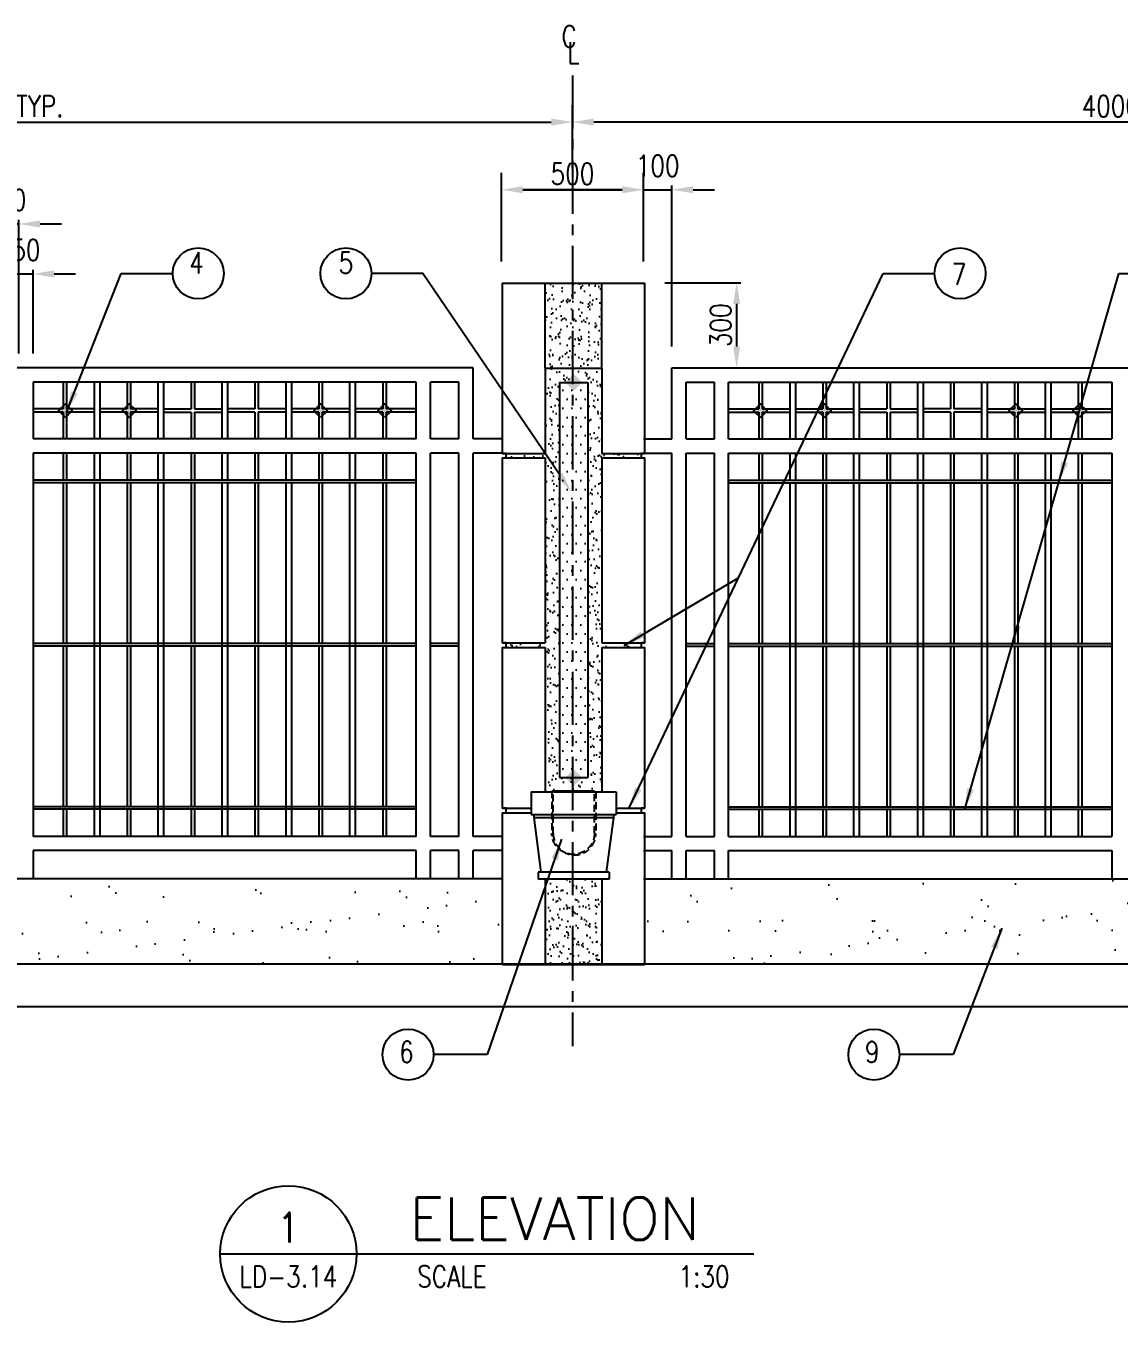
# Model space of a CAD drawing. Extents: x 17901 to 57070, y -1049 to 3900.
# Drawn here: x 21676 to 25526, y -1049 to 3515 of the extents above; entities that cross this region are included whole.
import ezdxf
from ezdxf.enums import TextEntityAlignment as Align

# ---------------------------------------------------------------- set-up
doc = ezdxf.new("R2010")
doc.units = 0
doc.header["$PDMODE"] = 3
doc.header["$PDSIZE"] = -1
doc.linetypes.add('CENTER', pattern=[2, 1.25, -0.25, 0.25, -0.25])
doc.linetypes.add('HIDDEN', pattern=[0.375, 0.25, -0.125])
doc.layers.get('0').update_dxf_attribs({"linetype": 'CONTINUOUS'})
doc.layers.get('DEFPOINTS').update_dxf_attribs({"linetype": 'CONTINUOUS'})
doc.layers.add('0-DIM', color=8, linetype='CONTINUOUS')
doc.layers.add('0-TEXT', color=7, linetype='CONTINUOUS')
doc.styles.add('30', font='romans.shx', dxfattribs={"width": 0.8, "height": 75})
doc.styles.add('ROMAND', font='romans.shx')
doc.styles.add('ROMANS', font='romans.shx', dxfattribs={"width": 0.8})
doc.styles.get("Standard").update_dxf_attribs({"font": 'romans.shx', "width": 0.8})
doc.dimstyles.new('CALL', dxfattribs={"dimscale": 30, "dimtxt": 2.5, "dimasz": 2.5, "dimexe": 0.5, "dimexo": 2.5, "dimtad": 0, "dimdec": 0, "dimtxsty": 'STANDARD', "dimcen": 2.5, "dimclrd": 256, "dimclre": 256, "dimclrt": 7, "dimazin": 3, "dimtfac": 1, "dimtdec": 0, "dimtmove": 0, "dimatfit": 3, "dimtolj": 1, "dimtzin": 0})
doc.dimstyles.get("Standard").update_dxf_attribs({"dimscale": 30, "dimtxt": 2.5, "dimasz": 2.5, "dimexe": 0.5, "dimexo": 2.5, "dimtad": 1, "dimdec": 0, "dimtxsty": 'STANDARD', "dimcen": 2.5, "dimclrd": 256, "dimclre": 256, "dimclrt": 7, "dimazin": 3, "dimtfac": 1, "dimtdec": 0, "dimtmove": 0, "dimatfit": 3, "dimtolj": 1, "dimtzin": 0})
pattern_1 = [(142.5, (19597.385, -212.525), (1.60003, 48.94132), [0, -38.608, 0, -43.18, 0, -41.275]), (172.5, (19597.385, -212.525), (-44.95233, 71.6825), [0, -20.828, 0, -34.798, 0, -13.335]), (212.5, (19628.627, -212.525), (-79.09924, 0.14372), [0, -12.7, 0, -45.72, 0, -59.69]), (222.5, (19628.63, -212.525), (-76.35565, 22.29293), [0, -6.35, 0, -29.972, 0, -34.29])]

# ---------------------------------------------------------------- blocks, each defined once
blk = doc.blocks.new('TITLECIRCLE')
blk.add_line((-8, 0), (8, 0))
blk.add_circle((0, 0), 8)
at = {"style": 'ROMAND'}
blk.add_attdef('TITLE', text='', height=5, dxfattribs=at).set_placement((14.23, 4.14), align=Align.MIDDLE_LEFT)
at = {"style": 'ROMANS', "width": 0.8}
for tag, p in [('SCALE', (19.2, -2.65)), ('0:00', (82.05, -2.65))]:
    blk.add_attdef(tag, text='', height=2.5, dxfattribs=at).set_placement(p, align=Align.MIDDLE_CENTER)
blk = doc.blocks.new('*D12')
at = {"linetype": 'BYBLOCK'}
for p, q in [((19601.3, 3013.5), (19601.3, 3236.9)), ((23601.3, 3013.5), (23601.3, 3236.9)), ((19676.3, 3176.9), (23526.3, 3176.9))]:
    blk.add_line(p, q, dxfattribs=at)
for points in [[(19676.3, 3189.4), (19676.3, 3164.4), (19601.3, 3176.9)], [(23526.3, 3189.4), (23526.3, 3164.4), (23601.3, 3176.9)]]:
    blk.add_solid(points, dxfattribs=at)
at = {"layer": 'DEFPOINTS', "color": 0, "linetype": 'BYBLOCK'}
for p in [(23601.3, 3176.9), (19601.3, 2938.5), (23601.3, 2938.5)]:
    blk.add_point(p, dxfattribs=at)
at = {"color": 7, "linetype": 'BYBLOCK', "insert": (21601.3, 3233.2), "char_height": 75, "attachment_point": 5}
blk.add_mtext('\\A1;4000 TYP.', dxfattribs=at)
blk = doc.blocks.new('*D34')
at = {"linetype": 'BYBLOCK'}
for p, q in [((4615.7, 2361.3), (4615.7, 2657)), ((4665.7, 2361.3), (4665.7, 2657)), ((4540.7, 2642), (4465.7, 2642)), ((4615.7, 2642), (4665.7, 2642)), ((4615.7, 2642), (4665.7, 2642)), ((4740.7, 2642), (4815.7, 2642))]:
    blk.add_line(p, q, dxfattribs=at)
for points in [[(4540.7, 2654.5), (4540.7, 2629.5), (4615.7, 2642)], [(4740.7, 2654.5), (4740.7, 2629.5), (4665.7, 2642)]]:
    blk.add_solid(points, dxfattribs=at)
at = {"layer": 'DEFPOINTS', "color": 0, "linetype": 'BYBLOCK'}
for p in [(4665.7, 2642), (4615.7, 2286.3), (4665.7, 2286.3)]:
    blk.add_point(p, dxfattribs=at)
at = {"color": 7, "linetype": 'BYBLOCK', "insert": (4640.7, 2726.4), "char_height": 75, "attachment_point": 5}
blk.add_mtext('\\A1;50', dxfattribs=at)
blk = doc.blocks.new('*D33')
at = {"linetype": 'BYBLOCK'}
for p, q in [((4465.7, 2361.3), (4465.7, 2657)), ((4515.7, 2361.3), (4515.7, 2657)), ((4390.7, 2642), (4315.7, 2642)), ((4515.7, 2642), (4465.7, 2642)), ((4515.7, 2642), (4465.7, 2642)), ((4590.7, 2642), (4665.7, 2642))]:
    blk.add_line(p, q, dxfattribs=at)
for points in [[(4390.7, 2654.5), (4390.7, 2629.5), (4465.7, 2642)], [(4590.7, 2654.5), (4590.7, 2629.5), (4515.7, 2642)]]:
    blk.add_solid(points, dxfattribs=at)
at = {"layer": 'DEFPOINTS', "color": 0, "linetype": 'BYBLOCK'}
for p in [(4465.7, 2642), (4465.7, 2286.3), (4515.7, 2286.3)]:
    blk.add_point(p, dxfattribs=at)
at = {"color": 7, "linetype": 'BYBLOCK', "insert": (4490.7, 2726.4), "char_height": 75, "attachment_point": 5}
blk.add_mtext('\\A1;50', dxfattribs=at)
blk = doc.blocks.new('*D32')
at = {"linetype": 'BYBLOCK'}
for p, q in [((4515.7, 2361.3), (4515.7, 2833.1)), ((4615.7, 2361.3), (4615.7, 2833.1)), ((4440.7, 2818.1), (4365.7, 2818.1)), ((4515.7, 2818.1), (4615.7, 2818.1)), ((4515.7, 2818.1), (4615.7, 2818.1)), ((4690.7, 2818.1), (4765.7, 2818.1))]:
    blk.add_line(p, q, dxfattribs=at)
for points in [[(4440.7, 2830.6), (4440.7, 2805.6), (4515.7, 2818.1)], [(4690.7, 2830.6), (4690.7, 2805.6), (4615.7, 2818.1)]]:
    blk.add_solid(points, dxfattribs=at)
at = {"layer": 'DEFPOINTS', "color": 0, "linetype": 'BYBLOCK'}
for p in [(4615.7, 2818.1), (4515.7, 2286.3), (4615.7, 2286.3)]:
    blk.add_point(p, dxfattribs=at)
at = {"color": 7, "linetype": 'BYBLOCK', "insert": (4565.7, 2902.5), "char_height": 75, "attachment_point": 5}
blk.add_mtext('\\A1;100', dxfattribs=at)
blk = doc.blocks.new('COL')
at = {"linetype": 'CONTINUOUS'}
h = blk.add_hatch(dxfattribs=at)
h.set_pattern_fill('AR-SAND', color=2, style=0)
h.set_pattern_definition([(37.5, (-37550.85, -212.525), (-1.60003, 48.941324), [0, -38.608, 0, -43.18, 0, -41.275]), (7.5, (-37550.85, -212.525), (44.95233, 71.68251), [0, -20.828, 0, -34.798, 0, -13.335]), (327.5, (-37582.093, -212.525), (79.099237, 0.14372), [0, -12.7, 0, -45.72, 0, -59.69]), (317.5, (-37582.09, -212.525), (76.35565, 22.29293), [0, -6.35, 0, -29.972, 0, -34.29])])
h.paths.add_polyline_path([(96.1, 2398.8), (-103.9, 2398.8), (-103.9, 2098.8), (96.1, 2098.8)])
h = blk.add_hatch(dxfattribs=at)
h.set_pattern_fill('AR-SAND', color=2, style=0)
h.set_pattern_definition(pattern_1)
h.paths.add_polyline_path([(-103.9, 1782.8), (-241.9, 1782.8), (-241.9, 1798.8), (-103.9, 1798.8), (-103.9, 2098.8), (96.1, 2098.8), (96.1, 1798.8), (234.1, 1798.8), (234.1, 1782.8), (96.1, 1782.8), (96.1, 1131.7), (234.1, 1131.7), (234.1, 1115.7), (96.1, 1115.7), (96.1, 606.8), (-103.9, 606.8), (-103.9, 1115.7), (-241.9, 1115.7), (-241.9, 1131.7), (-103.9, 1131.7)])
h.paths.add_polyline_path([(-53.9, 656.8), (46.1, 656.8), (46.1, 2048.8), (-53.9, 2048.8)], flags=16)
for points in [[(-3.9, 2018.8), (-33.9, 2048.8), (-3.9, 2078.8), (26.1, 2048.8)], [(-3.9, 686.8), (-33.9, 656.8), (-3.9, 626.8), (26.1, 656.8)]]:
    blk.add_hatch(color=2, dxfattribs=at).paths.add_polyline_path(points)
h = blk.add_hatch(dxfattribs=at)
h.set_pattern_fill('DOTS', color=256, scale=20, style=0)
h.set_pattern_definition([(180, (19597.385, -212.525), (-15.875, 31.75), [0, -31.75])])
h.paths.add_polyline_path([(-53.9, 2048.8), (-53.9, 656.8), (46.1, 656.8), (46.1, 2048.8)])
h = blk.add_hatch(dxfattribs=at)
h.set_pattern_fill('AR-SAND', color=2, style=0)
h.set_pattern_definition(pattern_1)
h.paths.add_polyline_path([(-103.9, -1.2), (96.1, -1.2), (96.1, 298.8), (-103.9, 298.8)])
at = {"color": 2}
for p, q in [((-103.9, 2098.8), (-103.9, 2398.8)), ((96.1, 2098.8), (96.1, 2398.8)), ((-103.9, 2098.8), (-103.9, 1798.8)), ((96.1, 2098.8), (-103.9, 2098.8)), ((96.1, 2098.8), (96.1, 1798.8)), ((-53.9, 2048.8), (-53.9, 656.8)), ((46.1, 2048.8), (-53.9, 2048.8)), ((46.1, 2048.8), (46.1, 656.8)), ((-103.9, 1798.8), (-253.9, 1798.8)), ((-103.9, 1782.8), (-253.9, 1782.8)), ((-103.9, 1782.8), (-103.9, 1131.7)), ((246.1, 1798.8), (96.1, 1798.8)), ((96.1, 1782.8), (96.1, 1131.7)), ((246.1, 1782.8), (96.1, 1782.8)), ((-103.9, 1131.7), (-253.9, 1131.7)), ((-103.9, 1115.7), (-253.9, 1115.7)), ((-103.9, 1115.7), (-103.9, 606.8)), ((246.1, 1131.7), (96.1, 1131.7)), ((96.1, 1115.7), (96.1, 606.8)), ((246.1, 1115.7), (96.1, 1115.7)), ((46.1, 656.8), (-53.9, 656.8)), ((46.1, 656.8), (-53.9, 656.8)), ((146.1, 606.8), (-153.9, 606.8)), ((-153.9, 606.8), (-153.9, 526.8)), ((146.1, 606.8), (146.1, 526.8)), ((-153.9, 548.8), (-253.9, 548.8)), ((246.1, 548.8), (146.1, 548.8)), ((-153.9, 532.8), (-253.9, 532.8)), ((146.1, 526.8), (-153.9, 526.8)), ((-143.9, 526.8), (-143.9, 516.8)), ((-143.9, 516.8), (-119.1, 323.8)), ((136.1, 516.8), (-143.9, 516.8)), ((136.1, 516.8), (111.2, 323.8)), ((136.1, 526.8), (136.1, 516.8)), ((246.1, 532.8), (146.1, 532.8)), ((-128.9, 323.8), (121.1, 323.8)), ((-128.9, 323.8), (-128.9, 298.8)), ((121.1, 323.8), (121.1, 298.8)), ((-128.9, 298.8), (121.1, 298.8)), ((-103.9, 298.8), (-103.9, -1.2)), ((96.1, 298.8), (96.1, -1.2)), ((246.1, -1.2), (-253.9, -1.2))]:
    blk.add_line(p, q, dxfattribs=at)
at = {"color": 4}
blk.add_lwpolyline([(246.1, -1.2), (246.1, 532.8), (234.1, 532.8), (234.1, 548.8), (246.1, 548.8), (246.1, 1115.7), (234.1, 1115.7), (234.1, 1131.7), (246.1, 1131.7), (246.1, 1782.8), (234.1, 1782.8), (234.1, 1798.8), (246.1, 1798.8), (246.1, 2398.8), (-253.9, 2398.8), (-253.9, 1798.8), (-241.9, 1798.8), (-241.9, 1782.8), (-253.9, 1782.8), (-253.9, 1131.7), (-241.9, 1131.7), (-241.9, 1115.7), (-253.9, 1115.7), (-253.9, 548.8), (-241.9, 548.8), (-241.9, 532.8), (-253.9, 532.8), (-253.9, -1.2)], dxfattribs=at)
at = {"layer": '0-DIM', "linetype": 'HIDDEN', "ltscale": 100}
for p, q in [((-77.5, 461.5), (-77.5, 609.5)), ((72.7, 609.5), (72.7, 461.5))]:
    blk.add_line(p, q, dxfattribs=at)
at = {"layer": '0-DIM'}
blk.add_line((-77.5, 609.5), (72.7, 609.5), dxfattribs=at)
at = {"layer": '0-DIM', "linetype": 'HIDDEN', "ltscale": 100}
blk.add_arc((-2.4, 461.5), 75.1, 180, 0, dxfattribs=at)
blk = doc.blocks.new('*D6')
at = {"linetype": 'BYBLOCK'}
for p, q in [((23601.3, 3013.5), (23601.3, 3236.9)), ((27601.3, 3013.5), (27601.3, 3236.9)), ((27526.3, 3176.9), (23676.3, 3176.9))]:
    blk.add_line(p, q, dxfattribs=at)
for points in [[(23676.3, 3189.4), (23676.3, 3164.4), (23601.3, 3176.9)], [(27526.3, 3189.4), (27526.3, 3164.4), (27601.3, 3176.9)]]:
    blk.add_solid(points, dxfattribs=at)
at = {"layer": 'DEFPOINTS', "color": 0, "linetype": 'BYBLOCK'}
for p in [(23601.3, 3176.9), (23601.3, 2938.5), (27601.3, 2938.5)]:
    blk.add_point(p, dxfattribs=at)
at = {"color": 7, "linetype": 'BYBLOCK', "insert": (25601.3, 3233.2), "char_height": 75, "attachment_point": 5}
blk.add_mtext('\\A1;4000 TYP.', dxfattribs=at)
blk = doc.blocks.new('*D8')
at = {"linetype": 'BYBLOCK'}
for p, q in [((6315.7, 2686.3), (6315.7, 2998.5)), ((6815.7, 2686.3), (6815.7, 2998.5)), ((6740.7, 2938.5), (6390.7, 2938.5))]:
    blk.add_line(p, q, dxfattribs=at)
for points in [[(6390.7, 2951), (6390.7, 2926), (6315.7, 2938.5)], [(6740.7, 2951), (6740.7, 2926), (6815.7, 2938.5)]]:
    blk.add_solid(points, dxfattribs=at)
at = {"layer": 'DEFPOINTS', "color": 0, "linetype": 'BYBLOCK'}
for p in [(6315.7, 2938.5), (6315.7, 2611.3), (6815.7, 2611.3)]:
    blk.add_point(p, dxfattribs=at)
at = {"color": 7, "linetype": 'BYBLOCK', "insert": (6565.7, 2994.8), "char_height": 75, "attachment_point": 5}
blk.add_mtext('\\A1;500', dxfattribs=at)
blk = doc.blocks.new('*D7')
at = {"linetype": 'BYBLOCK'}
for p, q in [((6315.7, 2686.3), (6315.7, 2998.5)), ((6815.7, 2686.3), (6815.7, 2998.5)), ((6390.7, 2938.5), (6740.7, 2938.5))]:
    blk.add_line(p, q, dxfattribs=at)
for points in [[(6390.7, 2951), (6390.7, 2926), (6315.7, 2938.5)], [(6740.7, 2951), (6740.7, 2926), (6815.7, 2938.5)]]:
    blk.add_solid(points, dxfattribs=at)
at = {"layer": 'DEFPOINTS', "color": 0, "linetype": 'BYBLOCK'}
for p in [(6815.7, 2938.5), (6315.7, 2611.3), (6815.7, 2611.3)]:
    blk.add_point(p, dxfattribs=at)
at = {"color": 7, "linetype": 'BYBLOCK', "insert": (6565.7, 2994.8), "char_height": 75, "attachment_point": 5}
blk.add_mtext('\\A1;500', dxfattribs=at)
blk = doc.blocks.new('*D11')
at = {"linetype": 'BYBLOCK'}
for p, q in [((6315.7, 2686.3), (6315.7, 2998.5)), ((6815.7, 2686.3), (6815.7, 2998.5)), ((6740.7, 2938.5), (6390.7, 2938.5))]:
    blk.add_line(p, q, dxfattribs=at)
for points in [[(6390.7, 2951), (6390.7, 2926), (6315.7, 2938.5)], [(6740.7, 2951), (6740.7, 2926), (6815.7, 2938.5)]]:
    blk.add_solid(points, dxfattribs=at)
at = {"layer": 'DEFPOINTS', "color": 0, "linetype": 'BYBLOCK'}
for p in [(6315.7, 2938.5), (6315.7, 2611.3), (6815.7, 2611.3)]:
    blk.add_point(p, dxfattribs=at)
at = {"color": 7, "linetype": 'BYBLOCK', "insert": (6565.7, 2994.8), "char_height": 75, "attachment_point": 5}
blk.add_mtext('\\A1;500', dxfattribs=at)
blk = doc.blocks.new('*D10')
at = {"linetype": 'BYBLOCK'}
for p, q in [((6315.7, 2686.3), (6315.7, 2998.5)), ((6815.7, 2686.3), (6815.7, 2998.5)), ((6390.7, 2938.5), (6740.7, 2938.5))]:
    blk.add_line(p, q, dxfattribs=at)
for points in [[(6390.7, 2951), (6390.7, 2926), (6315.7, 2938.5)], [(6740.7, 2951), (6740.7, 2926), (6815.7, 2938.5)]]:
    blk.add_solid(points, dxfattribs=at)
at = {"layer": 'DEFPOINTS', "color": 0, "linetype": 'BYBLOCK'}
for p in [(6815.7, 2938.5), (6315.7, 2611.3), (6815.7, 2611.3)]:
    blk.add_point(p, dxfattribs=at)
at = {"color": 7, "linetype": 'BYBLOCK', "insert": (6565.7, 2994.8), "char_height": 75, "attachment_point": 5}
blk.add_mtext('\\A1;500', dxfattribs=at)
blk = doc.blocks.new('A$C6A4774B1')
at = {"layer": '0-TEXT', "style": '30', "width": 0.8}
for s, p in [('C', (-8.6, 57.6)), ('L', (12, 0))]:
    blk.add_text(s, height=75, dxfattribs=at).set_placement(p)
blk = doc.blocks.new('*D41')
at = {"linetype": 'BYBLOCK'}
for p, q in [((23926.3, 2611.3), (24194.5, 2611.3)), ((24179.5, 2536.3), (24179.5, 2386.3)), ((24026.3, 2311.3), (24194.5, 2311.3))]:
    blk.add_line(p, q, dxfattribs=at)
for points in [[(24167, 2536.3), (24192, 2536.3), (24179.5, 2611.3)], [(24167, 2386.3), (24192, 2386.3), (24179.5, 2311.3)]]:
    blk.add_solid(points, dxfattribs=at)
at = {"layer": 'DEFPOINTS', "color": 0, "linetype": 'BYBLOCK'}
for p in [(23851.3, 2611.3), (23951.3, 2311.3), (24179.5, 2311.3)]:
    blk.add_point(p, dxfattribs=at)
at = {"color": 7, "linetype": 'BYBLOCK', "insert": (24123.2, 2461.3), "char_height": 75, "attachment_point": 5, "rotation": 90}
blk.add_mtext('\\A1;300', dxfattribs=at)
blk = doc.blocks.new('*D42')
at = {"linetype": 'BYBLOCK'}
for p, q in [((23776.3, 2938.5), (23701.3, 2938.5)), ((23851.3, 2686.3), (23851.3, 2953.5)), ((23851.3, 2938.5), (23951.3, 2938.5)), ((23851.3, 2938.5), (23951.3, 2938.5)), ((23951.3, 2386.3), (23951.3, 2953.5)), ((24026.3, 2938.5), (24101.3, 2938.5))]:
    blk.add_line(p, q, dxfattribs=at)
for points in [[(23776.3, 2951), (23776.3, 2926), (23851.3, 2938.5)], [(24026.3, 2951), (24026.3, 2926), (23951.3, 2938.5)]]:
    blk.add_solid(points, dxfattribs=at)
at = {"layer": 'DEFPOINTS', "color": 0, "linetype": 'BYBLOCK'}
for p in [(23951.3, 2938.5), (23851.3, 2611.3), (23951.3, 2311.3)]:
    blk.add_point(p, dxfattribs=at)
at = {"color": 7, "linetype": 'BYBLOCK', "insert": (23901.3, 3022.9), "char_height": 75, "attachment_point": 5}
blk.add_mtext('\\A1;100', dxfattribs=at)
blk = doc.blocks.new('A$C34692B1F')
at = {"layer": '0-DIM', "linetype": 'HIDDEN', "ltscale": 100}
for p, q in [((0, 75.1), (0, 223.1)), ((150.2, 223.1), (150.2, 75.1))]:
    blk.add_line(p, q, dxfattribs=at)
blk.add_arc((75.1, 75.1), 75.1, 180, 0, dxfattribs=at)

msp = doc.modelspace()

# ---------------------------------------------------------------- hatches: boundary and pattern name
at = {"linetype": 'CONTINUOUS'}
h = msp.add_hatch(color=256, dxfattribs=at)
h.paths.add_polyline_path([(21815.3, 2137), (21839.4, 2161.1), (21815.3, 2185.1), (21791.3, 2161.1)])
h.paths.add_polyline_path([(22040.3, 2137), (22064.4, 2161.1), (22040.3, 2185.1), (22016.3, 2161.1)])
h.paths.add_polyline_path([(22714.3, 2136.2), (22690.3, 2160.3), (22714.3, 2184.3), (22738.4, 2160.3)])
h.paths.add_polyline_path([(22939.3, 2136.2), (22915.3, 2160.3), (22939.3, 2184.3), (22963.4, 2160.3)])
h = msp.add_hatch(color=256, dxfattribs=at)
h.paths.add_polyline_path([(25387.4, 2137), (25363.3, 2161.1), (25387.4, 2185.1), (25411.4, 2161.1)])
h.paths.add_polyline_path([(25162.4, 2137), (25138.3, 2161.1), (25162.4, 2185.1), (25186.4, 2161.1)])
h.paths.add_polyline_path([(24488.3, 2136.2), (24512.4, 2160.3), (24488.3, 2184.3), (24464.3, 2160.3)])
h.paths.add_polyline_path([(24263.3, 2136.2), (24287.4, 2160.3), (24263.3, 2184.3), (24239.3, 2160.3)])
h = msp.add_hatch(dxfattribs=at)
h.set_pattern_fill('AR-SAND', color=2, scale=5, style=0)
h.paths.add_polyline_path([(27351.3, 211.3), (27351.3, 511.3), (25601.3, 511.3), (23851.3, 511.3), (23851.3, 211.3)])
h.paths.add_polyline_path([(21601.3, 511.3), (19851.3, 511.3), (19851.3, 211.3), (21601.3, 211.3), (23351.3, 211.3), (23351.3, 511.3)])
h.paths.add_polyline_path([(20062.6, 237.8), (20828.7, 237.8), (20828.7, 350.3), (20062.6, 350.3)], flags=24)
at = {"layer": '0-DIM', "linetype": 'CONTINUOUS'}
h = msp.add_hatch(color=7, dxfattribs=at)
h.paths.add_polyline_path([(21813.7, 2139.4), (21792.5, 2160.6), (21813.7, 2181.8), (21834.9, 2160.6)])
h.paths.add_polyline_path([(22038.2, 2139.4), (22017, 2160.6), (22038.2, 2181.8), (22059.5, 2160.6)])
h.paths.add_polyline_path([(22713.1, 2140.1), (22691.9, 2161.3), (22713.1, 2182.6), (22734.3, 2161.3)])
h.paths.add_polyline_path([(22938.7, 2139.6), (22917.5, 2160.8), (22938.7, 2182), (22959.9, 2160.8)])

# ---------------------------------------------------------------- linework, layer by layer
for p, q in [((23251.3, 2311.3), (21601.3, 2311.3)), ((23251.3, 2061.3), (23251.3, 2311.3)), ((23951.3, 2061.3), (23951.3, 2311.3)), ((23951.3, 2311.3), (25601.3, 2311.3)), ((23051.3, 2261.3), (21701.3, 2261.3)), ((21701.3, 2261.3), (21701.3, 2061.3)), ((23051.3, 2061.3), (23051.3, 2261.3)), ((23101.3, 2061.3), (23101.3, 2261.3)), ((23201.3, 2261.3), (23101.3, 2261.3)), ((23201.3, 2061.3), (23201.3, 2261.3)), ((24001.3, 2061.3), (24001.3, 2261.3)), ((24001.3, 2261.3), (24101.3, 2261.3)), ((24101.3, 2061.3), (24101.3, 2261.3)), ((24151.3, 2061.3), (24151.3, 2261.3)), ((24151.3, 2261.3), (25501.3, 2261.3)), ((25501.3, 2261.3), (25501.3, 2061.3)), ((23051.3, 2061.3), (21701.3, 2061.3)), ((23201.3, 2061.3), (23101.3, 2061.3)), ((23351.3, 2061.3), (23251.3, 2061.3)), ((23851.3, 2061.3), (23951.3, 2061.3)), ((24001.3, 2061.3), (24101.3, 2061.3)), ((24151.3, 2061.3), (25501.3, 2061.3)), ((23051.3, 2011.3), (21701.3, 2011.3)), ((21701.3, 2011.3), (21701.3, 661.3)), ((23051.3, 661.3), (23051.3, 2011.3)), ((23101.3, 661.3), (23101.3, 2011.3)), ((23201.3, 2011.3), (23101.3, 2011.3)), ((23201.3, 661.3), (23201.3, 2011.3)), ((23251.3, 661.3), (23251.3, 2011.3)), ((23351.3, 2011.3), (23251.3, 2011.3)), ((23851.3, 2011.3), (23951.3, 2011.3)), ((23951.3, 661.3), (23951.3, 2011.3)), ((24001.3, 661.3), (24001.3, 2011.3)), ((24001.3, 2011.3), (24101.3, 2011.3)), ((24101.3, 661.3), (24101.3, 2011.3)), ((24151.3, 661.3), (24151.3, 2011.3)), ((24151.3, 2011.3), (25501.3, 2011.3)), ((25501.3, 2011.3), (25501.3, 661.3)), ((23051.3, 661.3), (21701.3, 661.3)), ((23201.3, 661.3), (23101.3, 661.3)), ((23351.3, 661.3), (23251.3, 661.3)), ((23851.3, 661.3), (23951.3, 661.3)), ((24001.3, 661.3), (24101.3, 661.3)), ((24151.3, 661.3), (25501.3, 661.3)), ((23051.3, 611.3), (21701.3, 611.3)), ((21701.3, 611.3), (21701.3, 511.3)), ((23051.3, 511.3), (23051.3, 611.3)), ((23101.3, 511.3), (23101.3, 611.3)), ((23201.3, 611.3), (23101.3, 611.3)), ((23201.3, 511.3), (23201.3, 611.3)), ((23251.3, 511.3), (23251.3, 611.3)), ((23351.3, 611.3), (23251.3, 611.3)), ((23851.3, 611.3), (23951.3, 611.3)), ((23951.3, 511.3), (23951.3, 611.3)), ((24001.3, 511.3), (24001.3, 611.3)), ((24001.3, 611.3), (24101.3, 611.3)), ((24101.3, 511.3), (24101.3, 611.3)), ((24151.3, 611.3), (25501.3, 611.3)), ((24151.3, 511.3), (24151.3, 611.3)), ((25501.3, 611.3), (25501.3, 511.3)), ((23351.3, 511.3), (21601.3, 511.3)), ((23851.3, 511.3), (25601.3, 511.3)), ((28526.4, 211.3), (21601.3, 211.3))]:
    msp.add_line(p, q)
at = {"color": 2}
for p, q in [((21807.8, 2261.3), (21807.8, 2167.3)), ((21819.8, 2261.3), (21819.8, 2167.3)), ((21916.3, 2261.3), (21916.3, 2061.3)), ((21936.3, 2261.3), (21936.3, 2061.3)), ((22032.8, 2261.3), (22032.8, 2167.3)), ((22044.8, 2261.3), (22044.8, 2167.3)), ((22141.3, 2261.3), (22141.3, 2061.3)), ((22161.3, 2261.3), (22161.3, 2061.3)), ((22257.8, 2261.3), (22257.8, 2167.3)), ((22269.8, 2261.3), (22269.8, 2167.3)), ((22366.3, 2261.3), (22366.3, 2061.3)), ((22386.3, 2261.3), (22386.3, 2061.3)), ((22482.8, 2261.3), (22482.8, 2167.3)), ((22494.8, 2261.3), (22494.8, 2167.3)), ((22591.3, 2261.3), (22591.3, 2061.3)), ((22611.3, 2261.3), (22611.3, 2061.3)), ((22707.8, 2261.3), (22707.8, 2167.3)), ((22719.8, 2261.3), (22719.8, 2167.3)), ((22816.3, 2261.3), (22816.3, 2061.3)), ((22836.3, 2261.3), (22836.3, 2061.3)), ((22932.8, 2261.3), (22932.8, 2167.3)), ((22944.8, 2261.3), (22944.8, 2167.3)), ((24257.8, 2261.3), (24257.8, 2167.3)), ((24269.8, 2261.3), (24269.8, 2167.3)), ((24366.3, 2261.3), (24366.3, 2061.3)), ((24386.3, 2261.3), (24386.3, 2061.3)), ((24482.8, 2261.3), (24482.8, 2167.3)), ((24494.8, 2261.3), (24494.8, 2167.3)), ((24591.3, 2261.3), (24591.3, 2061.3)), ((24611.3, 2261.3), (24611.3, 2061.3)), ((24707.8, 2261.3), (24707.8, 2167.3)), ((24719.8, 2261.3), (24719.8, 2167.3)), ((24816.3, 2261.3), (24816.3, 2061.3)), ((24836.3, 2261.3), (24836.3, 2061.3)), ((24932.8, 2261.3), (24932.8, 2167.3)), ((24944.8, 2261.3), (24944.8, 2167.3)), ((25041.3, 2261.3), (25041.3, 2061.3)), ((25061.3, 2261.3), (25061.3, 2061.3)), ((25157.8, 2261.3), (25157.8, 2167.3)), ((25169.8, 2261.3), (25169.8, 2167.3)), ((25266.3, 2261.3), (25266.3, 2061.3)), ((25286.3, 2261.3), (25286.3, 2061.3)), ((25382.8, 2261.3), (25382.8, 2167.3)), ((25394.8, 2261.3), (25394.8, 2167.3)), ((21807.8, 2167.3), (21701.3, 2167.3)), ((21807.8, 2155.3), (21701.3, 2155.3)), ((21807.8, 2155.3), (21807.8, 2061.3)), ((21916.3, 2167.3), (21819.8, 2167.3)), ((21916.3, 2155.3), (21819.8, 2155.3)), ((21819.8, 2155.3), (21819.8, 2061.3)), ((22032.8, 2167.3), (21936.3, 2167.3)), ((22032.8, 2155.3), (21936.3, 2155.3)), ((22032.8, 2155.3), (22032.8, 2061.3)), ((22141.3, 2167.3), (22044.8, 2167.3)), ((22141.3, 2155.3), (22044.8, 2155.3)), ((22044.8, 2155.3), (22044.8, 2061.3)), ((22161.3, 2167.3), (22257.8, 2167.3)), ((22161.3, 2155.3), (22257.8, 2155.3)), ((22257.8, 2155.3), (22257.8, 2061.3)), ((22269.8, 2167.3), (22366.3, 2167.3)), ((22269.8, 2155.3), (22366.3, 2155.3)), ((22269.8, 2155.3), (22269.8, 2061.3)), ((22482.8, 2167.3), (22386.3, 2167.3)), ((22482.8, 2155.3), (22386.3, 2155.3)), ((22482.8, 2155.3), (22482.8, 2061.3)), ((22591.3, 2167.3), (22494.8, 2167.3)), ((22591.3, 2155.3), (22494.8, 2155.3)), ((22494.8, 2155.3), (22494.8, 2061.3)), ((22707.8, 2167.3), (22611.3, 2167.3)), ((22707.8, 2155.3), (22611.3, 2155.3)), ((22707.8, 2155.3), (22707.8, 2061.3)), ((22816.3, 2167.3), (22719.8, 2167.3)), ((22816.3, 2155.3), (22719.8, 2155.3)), ((22719.8, 2155.3), (22719.8, 2061.3)), ((22932.8, 2167.3), (22836.3, 2167.3)), ((22932.8, 2155.3), (22836.3, 2155.3)), ((22932.8, 2155.3), (22932.8, 2061.3)), ((23051.3, 2167.3), (22944.8, 2167.3)), ((23051.3, 2155.3), (22944.8, 2155.3)), ((22944.8, 2155.3), (22944.8, 2061.3)), ((24151.3, 2167.3), (24257.8, 2167.3)), ((24151.3, 2155.3), (24257.8, 2155.3)), ((24257.8, 2155.3), (24257.8, 2061.3)), ((24269.8, 2167.3), (24366.3, 2167.3)), ((24269.8, 2155.3), (24269.8, 2061.3)), ((24269.8, 2155.3), (24366.3, 2155.3)), ((24386.3, 2167.3), (24482.8, 2167.3)), ((24386.3, 2155.3), (24482.8, 2155.3)), ((24482.8, 2155.3), (24482.8, 2061.3)), ((24494.8, 2167.3), (24591.3, 2167.3)), ((24494.8, 2155.3), (24494.8, 2061.3)), ((24494.8, 2155.3), (24591.3, 2155.3)), ((24611.3, 2167.3), (24707.8, 2167.3)), ((24611.3, 2155.3), (24707.8, 2155.3)), ((24707.8, 2155.3), (24707.8, 2061.3)), ((24719.8, 2167.3), (24816.3, 2167.3)), ((24719.8, 2155.3), (24816.3, 2155.3)), ((24719.8, 2155.3), (24719.8, 2061.3)), ((24932.8, 2167.3), (24836.3, 2167.3)), ((24932.8, 2155.3), (24836.3, 2155.3)), ((24932.8, 2155.3), (24932.8, 2061.3)), ((25041.3, 2167.3), (24944.8, 2167.3)), ((24944.8, 2155.3), (24944.8, 2061.3)), ((25041.3, 2155.3), (24944.8, 2155.3)), ((25061.3, 2167.3), (25157.8, 2167.3)), ((25061.3, 2155.3), (25157.8, 2155.3)), ((25157.8, 2155.3), (25157.8, 2061.3)), ((25169.8, 2167.3), (25266.3, 2167.3)), ((25169.8, 2155.3), (25169.8, 2061.3)), ((25169.8, 2155.3), (25266.3, 2155.3)), ((25286.3, 2167.3), (25382.8, 2167.3)), ((25286.3, 2155.3), (25382.8, 2155.3)), ((25382.8, 2155.3), (25382.8, 2061.3)), ((25394.8, 2167.3), (25501.3, 2167.3)), ((25394.8, 2155.3), (25394.8, 2061.3)), ((25394.8, 2155.3), (25501.3, 2155.3)), ((21807.8, 2011.3), (21807.8, 1915.8)), ((21819.8, 2011.3), (21819.8, 1915.8)), ((21916.3, 2011.3), (21916.3, 1915.8)), ((21936.3, 2011.3), (21936.3, 1915.8)), ((22032.8, 2011.3), (22032.8, 1915.8)), ((22044.8, 2011.3), (22044.8, 1915.8)), ((22141.3, 2011.3), (22141.3, 1915.8)), ((22161.3, 2011.3), (22161.3, 1915.8)), ((22257.8, 2011.3), (22257.8, 1915.8)), ((22269.8, 2011.3), (22269.8, 1915.8)), ((22366.3, 2011.3), (22366.3, 1915.8)), ((22386.3, 2011.3), (22386.3, 1915.8)), ((22482.8, 2011.3), (22482.8, 1915.8)), ((22494.8, 2011.3), (22494.8, 1915.8)), ((22591.3, 2011.3), (22591.3, 1915.8)), ((22611.3, 2011.3), (22611.3, 1915.8)), ((22707.8, 2011.3), (22707.8, 1915.8)), ((22719.8, 2011.3), (22719.8, 1915.8)), ((22816.3, 2011.3), (22816.3, 1915.8)), ((22836.3, 2011.3), (22836.3, 1915.8)), ((22932.8, 2011.3), (22932.8, 1915.8)), ((22944.8, 2011.3), (22944.8, 1915.8)), ((24257.8, 2011.3), (24257.8, 1915.8)), ((24269.8, 2011.3), (24269.8, 1915.8)), ((24366.3, 2011.3), (24366.3, 1915.8)), ((24386.3, 2011.3), (24386.3, 1915.8)), ((24482.8, 2011.3), (24482.8, 1915.8)), ((24494.8, 2011.3), (24494.8, 1915.8)), ((24591.3, 2011.3), (24591.3, 1915.8)), ((24611.3, 2011.3), (24611.3, 1915.8)), ((24707.8, 2011.3), (24707.8, 1915.8)), ((24719.8, 2011.3), (24719.8, 1915.8)), ((24816.3, 2011.3), (24816.3, 1915.8)), ((24836.3, 2011.3), (24836.3, 1915.8)), ((24932.8, 2011.3), (24932.8, 1915.8)), ((24944.8, 2011.3), (24944.8, 1915.8)), ((25041.3, 2011.3), (25041.3, 1915.8)), ((25061.3, 2011.3), (25061.3, 1915.8)), ((25157.8, 2011.3), (25157.8, 1915.8)), ((25169.8, 2011.3), (25169.8, 1915.8)), ((25266.3, 2011.3), (25266.3, 1915.8)), ((25286.3, 2011.3), (25286.3, 1915.8)), ((25382.8, 2011.3), (25382.8, 1915.8)), ((25394.8, 2011.3), (25394.8, 1915.8)), ((23051.3, 1915.8), (21701.3, 1915.8)), ((23051.3, 1906.8), (21701.3, 1906.8)), ((21807.8, 1906.8), (21807.8, 1340.7)), ((21819.8, 1906.8), (21819.8, 1340.7)), ((21916.3, 1906.8), (21916.3, 661.3)), ((21936.3, 1906.8), (21936.3, 661.3)), ((22032.8, 1906.8), (22032.8, 1340.7)), ((22044.8, 1906.8), (22044.8, 1340.7)), ((22141.3, 1906.8), (22141.3, 661.3)), ((22161.3, 1906.8), (22161.3, 661.3)), ((22257.8, 1906.8), (22257.8, 1340.7)), ((22269.8, 1906.8), (22269.8, 1340.7)), ((22366.3, 1906.8), (22366.3, 661.3)), ((22386.3, 1906.8), (22386.3, 661.3)), ((22482.8, 1906.8), (22482.8, 1340.7)), ((22494.8, 1906.8), (22494.8, 1340.7)), ((22591.3, 1906.8), (22591.3, 661.3)), ((22611.3, 1906.8), (22611.3, 661.3)), ((22707.8, 1906.8), (22707.8, 1340.7)), ((22719.8, 1906.8), (22719.8, 1340.7)), ((22816.3, 1906.8), (22816.3, 661.3)), ((22836.3, 1906.8), (22836.3, 661.3)), ((22932.8, 1906.8), (22932.8, 1340.7)), ((22944.8, 1906.8), (22944.8, 1340.7)), ((24151.3, 1915.8), (25501.3, 1915.8)), ((24151.3, 1906.8), (25501.3, 1906.8)), ((24257.8, 1906.8), (24257.8, 1340.7)), ((24269.8, 1906.8), (24269.8, 1340.7)), ((24366.3, 1906.8), (24366.3, 661.3)), ((24386.3, 1906.8), (24386.3, 661.3)), ((24482.8, 1906.8), (24482.8, 1340.7)), ((24494.8, 1906.8), (24494.8, 1340.7)), ((24591.3, 1906.8), (24591.3, 661.3)), ((24611.3, 1906.8), (24611.3, 661.3)), ((24707.8, 1906.8), (24707.8, 1340.7)), ((24719.8, 1906.8), (24719.8, 1340.7)), ((24816.3, 1906.8), (24816.3, 661.3)), ((24836.3, 1906.8), (24836.3, 661.3)), ((24932.8, 1906.8), (24932.8, 1340.7)), ((24944.8, 1906.8), (24944.8, 1340.7)), ((25041.3, 1906.8), (25041.3, 661.3)), ((25061.3, 1906.8), (25061.3, 661.3)), ((25157.8, 1906.8), (25157.8, 1340.7)), ((25169.8, 1906.8), (25169.8, 1340.7)), ((25266.3, 1906.8), (25266.3, 661.3)), ((25286.3, 1906.8), (25286.3, 661.3)), ((25382.8, 1906.8), (25382.8, 1340.7)), ((25394.8, 1906.8), (25394.8, 1340.7)), ((23051.3, 1340.7), (21701.3, 1340.7)), ((23051.3, 1331.7), (21701.3, 1331.7)), ((21807.8, 1331.7), (21807.8, 765.8)), ((21819.8, 1331.7), (21819.8, 765.8)), ((22032.8, 1331.7), (22032.8, 765.8)), ((22044.8, 1331.7), (22044.8, 765.8)), ((22257.8, 1331.7), (22257.8, 765.8)), ((22269.8, 1331.7), (22269.8, 765.8)), ((22482.8, 1331.7), (22482.8, 765.8)), ((22494.8, 1331.7), (22494.8, 765.8)), ((22707.8, 1331.7), (22707.8, 765.8)), ((22719.8, 1331.7), (22719.8, 765.8)), ((22932.8, 1331.7), (22932.8, 765.8)), ((22944.8, 1331.7), (22944.8, 765.8)), ((23201.3, 1340.7), (23101.3, 1340.7)), ((23201.3, 1331.7), (23101.3, 1331.7)), ((24001.3, 1340.7), (24101.3, 1340.7)), ((24001.3, 1331.7), (24101.3, 1331.7)), ((24151.3, 1340.7), (25501.3, 1340.7)), ((24151.3, 1331.7), (25501.3, 1331.7)), ((24257.8, 1331.7), (24257.8, 765.8)), ((24269.8, 1331.7), (24269.8, 765.8)), ((24482.8, 1331.7), (24482.8, 765.8)), ((24494.8, 1331.7), (24494.8, 765.8)), ((24707.8, 1331.7), (24707.8, 765.8)), ((24719.8, 1331.7), (24719.8, 765.8)), ((24932.8, 1331.7), (24932.8, 765.8)), ((24944.8, 1331.7), (24944.8, 765.8)), ((25157.8, 1331.7), (25157.8, 765.8)), ((25169.8, 1331.7), (25169.8, 765.8)), ((25382.8, 1331.7), (25382.8, 765.8)), ((25394.8, 1331.7), (25394.8, 765.8)), ((23051.3, 765.8), (21701.3, 765.8)), ((23051.3, 756.8), (21701.3, 756.8)), ((21807.8, 756.8), (21807.8, 661.3)), ((21819.8, 756.8), (21819.8, 661.3)), ((22032.8, 756.8), (22032.8, 661.3)), ((22044.8, 756.8), (22044.8, 661.3)), ((22257.8, 756.8), (22257.8, 661.3)), ((22269.8, 756.8), (22269.8, 661.3)), ((22482.8, 756.8), (22482.8, 661.3)), ((22494.8, 756.8), (22494.8, 661.3)), ((22707.8, 756.8), (22707.8, 661.3)), ((22719.8, 756.8), (22719.8, 661.3)), ((22932.8, 756.8), (22932.8, 661.3)), ((22944.8, 756.8), (22944.8, 661.3)), ((24151.3, 765.8), (25501.3, 765.8)), ((24151.3, 756.8), (25501.3, 756.8)), ((24257.8, 756.8), (24257.8, 661.3)), ((24269.8, 756.8), (24269.8, 661.3)), ((24482.8, 756.8), (24482.8, 661.3)), ((24494.8, 756.8), (24494.8, 661.3)), ((24707.8, 756.8), (24707.8, 661.3)), ((24719.8, 756.8), (24719.8, 661.3)), ((24932.8, 756.8), (24932.8, 661.3)), ((24944.8, 756.8), (24944.8, 661.3)), ((25157.8, 756.8), (25157.8, 661.3)), ((25169.8, 756.8), (25169.8, 661.3)), ((25382.8, 756.8), (25382.8, 661.3)), ((25394.8, 756.8), (25394.8, 661.3))]:
    msp.add_line(p, q, dxfattribs=at)
at = {"color": 5}
msp.add_line((28526.4, 61.3), (21601.3, 61.3), dxfattribs=at)
at = {"color": 2}
for points in [[(21815.3, 2137), (21839.4, 2161.1), (21815.3, 2185.1), (21791.3, 2161.1)], [(22040.3, 2137), (22064.4, 2161.1), (22040.3, 2185.1), (22016.3, 2161.1)], [(22714.3, 2136.2), (22690.3, 2160.3), (22714.3, 2184.3), (22738.4, 2160.3)], [(22939.3, 2136.2), (22915.3, 2160.3), (22939.3, 2184.3), (22963.4, 2160.3)], [(24263.3, 2136.2), (24287.4, 2160.3), (24263.3, 2184.3), (24239.3, 2160.3)], [(24488.3, 2136.2), (24512.4, 2160.3), (24488.3, 2184.3), (24464.3, 2160.3)], [(25162.4, 2137), (25138.3, 2161.1), (25162.4, 2185.1), (25186.4, 2161.1)], [(25387.4, 2137), (25363.3, 2161.1), (25387.4, 2185.1), (25411.4, 2161.1)]]:
    msp.add_lwpolyline(points, close=True, dxfattribs=at)
at = {"layer": '0-DIM', "linetype": 'CENTER', "ltscale": 150}
msp.add_line((23601.3, 3341.2), (23601.3, -77.5), dxfattribs=at)
msp.add_line((23601.3, 3341.2), (23601.3, -77.5), dxfattribs=at)
at = {"layer": '0-DIM'}
msp.add_lwpolyline([(23555.4, 1935.9), (23074.5, 2643.8), (22893.4, 2643.8)], dxfattribs=at)
for points in [[(25322.2, 1982.3), (25346.2, 1975.4), (25313.5, 1906.8)], [(23565.7, 1942.9), (23597.5, 1873.9), (23545.1, 1928.9)], [(25156.9, 1407.2), (25180.9, 1400.3), (25148.1, 1331.7)]]:
    msp.add_solid(points, dxfattribs=at)
at = {"layer": '0-TEXT'}
msp.add_line((22840.5, -809.2), (24239.5, -809.2), dxfattribs=at)
at = {"layer": '0-TEXT', "color": 8}
for centre in [(22283.3, 2643.8), (22803.4, 2643.8), (24966.2, 2643.8), (23022.2, -107.3), (24662.9, -107.3)]:
    msp.add_circle(centre, 90, dxfattribs=at)

# ---------------------------------------------------------------- block references
at = {"xscale": -1}
msp.add_blockref('COL', (23601.3, 211.3), dxfattribs=at)
at = {"layer": '0-DIM'}
msp.add_blockref('A$C34692B1F', (23533.4, 596.1), dxfattribs=at)
at = {"layer": '0-TEXT'}
msp.add_blockref('A$C6A4774B1', (23570.9, 3382.9), dxfattribs=at)
ref = msp.add_blockref('TITLECIRCLE', (22600.5, -809.2), dxfattribs=dict(at, xscale=30, yscale=30, zscale=30))
ref.add_attrib('NO.', '1', dxfattribs={"layer": '0', "height": 105, "style": 'ROMANS', "width": 0.8}).set_placement((22600.5, -716.6), align=Align.MIDDLE_CENTER)
ref.add_attrib('LD-XX', 'LD-3.14', dxfattribs={"layer": '0', "height": 75, "style": 'ROMANS', "width": 0.8}).set_placement((22600.5, -888.9), align=Align.MIDDLE_CENTER)
ref.add_attrib('TITLE', 'ELEVATION', dxfattribs={"layer": '0', "height": 150, "style": 'ROMAND'}).set_placement((23027.3, -685.1), align=Align.MIDDLE_LEFT)
ref.add_attrib('0:00', '1:30', dxfattribs={"layer": '0', "height": 75, "style": 'ROMANS', "width": 0.8}).set_placement((24064.5, -888.9), align=Align.MIDDLE_CENTER)
ref.add_attrib('SCALE', 'SCALE', dxfattribs={"layer": '0', "height": 75, "style": 'ROMANS', "width": 0.8}).set_placement((23176.4, -888.9), align=Align.MIDDLE_CENTER)

# ---------------------------------------------------------------- texts
at = {"layer": '0-TEXT', "style": 'ROMANS', "width": 0.8}
for s, p in [('4', (22277, 2643.8)), ('5', (22803.4, 2643.8))]:
    msp.add_text(s, height=75, dxfattribs=at).set_placement(p, align=Align.CENTER)
at = {"layer": '0-TEXT', "style": '30', "width": 0.8}
for s, p in [('7', (24937.1, 2604)), ('6', (22990.6, -135.5)), ('9', (24631.3, -135.5))]:
    msp.add_text(s, height=75, dxfattribs=at).set_placement(p)

# ---------------------------------------------------------------- dimensions: what is measured, and where the dimension line sits
at = {"layer": '0-DIM'}
for p1, picture, middle in [((19601.3, 2938.5), '*D12', (21601.3, 3233.2)), ((27601.3, 2938.5), '*D6', (25601.3, 3233.2))]:
    dim = msp.add_linear_dim(base=(23601.3, 3176.9), p1=p1, p2=(23601.3, 2938.5), text='<> TYP.', dimstyle='STANDARD', override={"dimscale": 30, "dimtxt": 2.5, "dimasz": 2.5, "dimexe": 2, "dimexo": 2.5, "dimgap": 0.625, "dimtad": 1, "dimtih": 0, "dimtoh": 0, "dimdec": 0, "dimzin": 8, "dimcen": 2.5, "dimclrd": 256, "dimclre": 256, "dimclrt": 7, "dimtdec": 0, "dimtofl": 1}, dxfattribs=at)
    dim.commit()
    dim.dimension.update_dxf_attribs({"geometry": picture, "text_midpoint": middle})
dim = msp.add_linear_dim(base=(23951.3, 2938.5), p1=(23851.3, 2611.3), p2=(23951.3, 2311.3), dimstyle='CALL', override={"dimtad": 1}, dxfattribs=at)
dim.commit()
dim.dimension.update_dxf_attribs({"geometry": '*D42', "text_midpoint": (23901.3, 3022.9)})
for base, p1, p2, picture in [((23351.3, 2938.5), (23851.3, 2611.3), (23351.3, 2611.3), '*D8'), ((23851.3, 2938.5), (23351.3, 2611.3), (23851.3, 2611.3), '*D7'), ((23351.3, 2938.5), (23851.3, 2611.3), (23351.3, 2611.3), '*D11'), ((23851.3, 2938.5), (23351.3, 2611.3), (23851.3, 2611.3), '*D10')]:
    dim = msp.add_linear_dim(base=base, p1=p1, p2=p2, dimstyle='STANDARD', override={"dimscale": 30, "dimtxt": 2.5, "dimasz": 2.5, "dimexe": 2, "dimexo": 2.5, "dimgap": 0.625, "dimtad": 1, "dimtih": 0, "dimtoh": 0, "dimdec": 0, "dimzin": 8, "dimcen": 2.5, "dimclrd": 256, "dimclre": 256, "dimclrt": 7, "dimtdec": 0, "dimtofl": 1}, dxfattribs=at)
    dim.commit()
    dim.dimension.update_dxf_attribs({"geometry": picture, "text_midpoint": (23601.3, 2994.8), "insert": (17035.6, 0)})
for base, p1, p2, picture, middle in [((21651.3, 2818.1), (21551.3, 2286.3), (21651.3, 2286.3), '*D32', (21601.3, 2902.5)), ((21501.3, 2642), (21551.3, 2286.3), (21501.3, 2286.3), '*D33', (21526.3, 2726.4)), ((21701.3, 2642), (21651.3, 2286.3), (21701.3, 2286.3), '*D34', (21676.3, 2726.4))]:
    dim = msp.add_linear_dim(base=base, p1=p1, p2=p2, dimstyle='STANDARD', dxfattribs=at)
    dim.commit()
    dim.dimension.update_dxf_attribs({"geometry": picture, "text_midpoint": middle, "insert": (17035.6, 0)})
dim = msp.add_linear_dim(base=(24179.5, 2311.3), p1=(23851.3, 2611.3), p2=(23951.3, 2311.3), angle=90, dimstyle='CALL', override={"dimtad": 1}, dxfattribs=at)
dim.commit()
dim.dimension.update_dxf_attribs({"geometry": '*D41', "text_midpoint": (24123.2, 2461.3)})

# ---------------------------------------------------------------- leaders
for points in [[(21819.8, 2155.3), (22012.3, 2643.8), (22193.3, 2643.8)], [(23800.9, 761.3), (24695.2, 2643.8), (24876.2, 2643.8)], [(24982.8, 756.8), (25525.4, 2643.8), (25706.5, 2643.8)], [(23563.1, 651.7), (23301, -107.3), (23112.2, -107.3)], [(25113.8, 338), (24941.7, -107.3), (24752.9, -107.3)]]:
    msp.add_leader(points, dimstyle='CALL', dxfattribs=at)
msp.add_leader([(23783, 1334), (24185.9, 1571.8)], dimstyle='CALL', override={"dimtad": 1}, dxfattribs=at)

doc.saveas('drawing.dxf')
